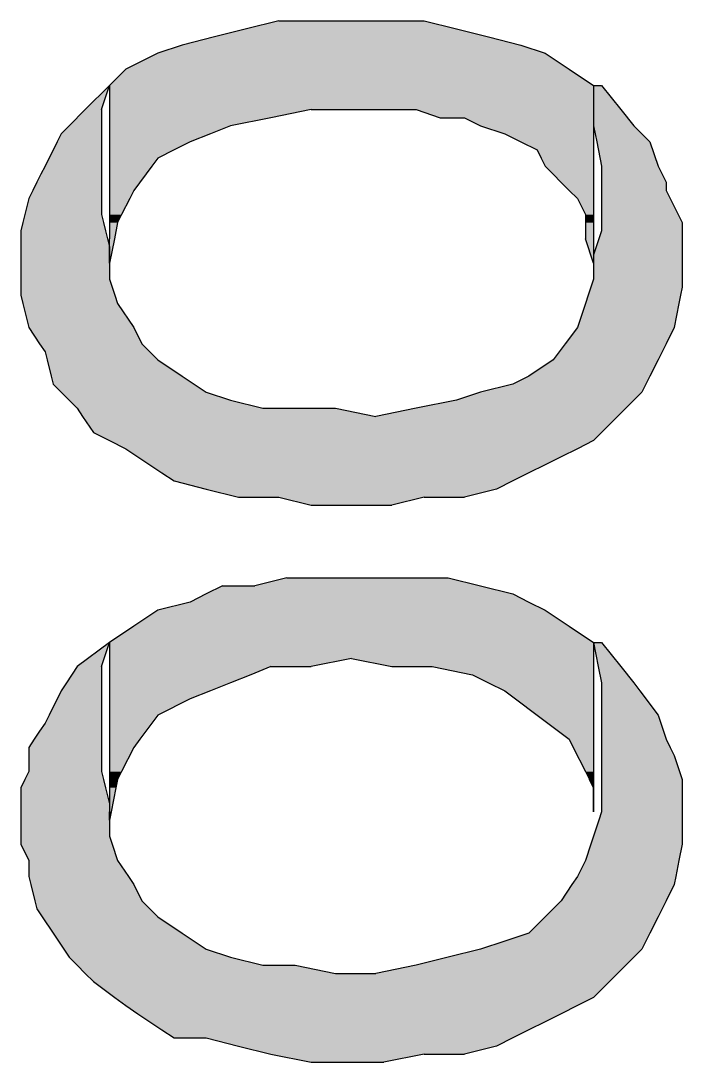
# Model space of a CAD drawing. Extents: x -1063 to 1100, y -467 to 441.
# Drawn here: x 568.47 to 582.13, y 142.25 to 163.75 of the extents above; entities that cross this region are included whole.
import ezdxf

# ---------------------------------------------------------------- set-up
doc = ezdxf.new("R2010")
doc.units = 0
doc.layers.add('H', color=7, linetype='CONTINUOUS')

# ---------------------------------------------------------------- blocks, each defined once
blk = doc.blocks.new('*U545')
at = {"layer": 'H', "color": 0, "linetype": 'CONTINUOUS'}
for p, q in [((573.798, 163.749), (573.132, 163.583)), ((573.798, 163.749), (574.632, 163.749)), ((574.632, 163.749), (575.298, 163.749)), ((575.298, 163.749), (575.965, 163.749)), ((575.965, 163.749), (576.798, 163.749)), ((576.798, 163.749), (577.465, 163.583)), ((572.465, 163.416), (571.798, 163.249)), ((573.132, 163.583), (572.465, 163.416)), ((577.465, 163.583), (578.132, 163.416)), ((578.132, 163.416), (578.798, 163.249)), ((571.798, 163.249), (571.298, 163.083)), ((578.798, 163.249), (579.298, 163.083)), ((571.298, 163.083), (570.632, 162.749)), ((579.298, 163.083), (579.798, 162.749)), ((570.632, 162.749), (570.298, 162.416)), ((579.798, 162.749), (580.298, 162.416)), ((570.298, 162.416), (570.298, 161.916)), ((580.298, 162.416), (580.298, 161.916)), ((570.298, 161.916), (570.298, 161.749)), ((574.465, 161.916), (573.632, 161.749)), ((574.465, 161.916), (575.298, 161.916)), ((575.298, 161.916), (575.632, 161.916)), ((575.632, 161.916), (576.132, 161.916)), ((576.132, 161.916), (576.632, 161.916)), ((576.632, 161.916), (577.132, 161.749)), ((580.298, 161.916), (580.298, 161.749)), ((570.298, 161.749), (570.298, 161.583)), ((573.632, 161.749), (572.798, 161.583)), ((577.132, 161.749), (577.632, 161.749)), ((577.632, 161.749), (577.965, 161.583)), ((580.298, 161.749), (580.298, 161.583)), ((570.298, 161.583), (570.298, 161.416)), ((572.798, 161.583), (572.382, 161.416)), ((577.965, 161.583), (578.465, 161.416)), ((580.298, 161.583), (580.298, 161.416)), ((570.298, 161.416), (570.298, 161.249)), ((572.382, 161.416), (571.965, 161.249)), ((578.465, 161.416), (578.798, 161.249)), ((580.298, 161.416), (580.298, 161.249)), ((570.298, 161.249), (570.298, 161.083)), ((570.298, 161.083), (570.298, 160.916)), ((571.632, 161.083), (571.298, 160.916)), ((571.965, 161.249), (571.632, 161.083)), ((578.798, 161.249), (579.132, 161.083)), ((579.132, 161.083), (579.215, 160.916)), ((580.298, 161.249), (580.298, 161.083)), ((580.298, 161.083), (580.298, 160.916)), ((570.298, 160.916), (570.298, 160.749)), ((571.298, 160.916), (571.173, 160.749)), ((579.215, 160.916), (579.298, 160.749)), ((580.298, 160.916), (580.298, 160.749)), ((570.298, 160.749), (570.298, 160.249)), ((571.173, 160.749), (570.798, 160.249)), ((579.298, 160.749), (579.798, 160.249)), ((580.298, 160.749), (580.298, 160.249)), ((570.298, 160.249), (570.298, 160.083)), ((570.798, 160.249), (570.715, 160.083)), ((579.798, 160.249), (579.965, 160.083)), ((580.298, 160.249), (580.298, 160.083)), ((570.298, 160.083), (570.298, 159.749)), ((570.715, 160.083), (570.548, 159.749)), ((579.965, 160.083), (580.132, 159.749)), ((580.298, 160.083), (580.298, 159.749)), ((570.298, 159.749), (570.298, 159.583)), ((570.548, 159.749), (570.465, 159.583)), ((580.132, 159.749), (580.132, 159.583)), ((580.298, 159.749), (580.298, 159.583)), ((570.298, 159.583), (570.298, 159.249)), ((570.465, 159.583), (570.398, 159.249)), ((580.132, 159.583), (580.132, 159.249)), ((580.298, 159.583), (580.298, 159.249)), ((570.398, 159.249), (570.298, 158.749)), ((570.298, 158.749), (570.298, 159.249)), ((580.298, 158.749), (580.132, 159.249)), ((580.298, 159.249), (580.298, 158.749))]:
    blk.add_line(p, q, dxfattribs=at)
for points in [[(573.798, 163.749), (573.132, 163.583), (577.465, 163.583)], [(573.798, 163.749), (573.798, 163.749), (574.632, 163.749)], [(574.632, 163.749), (574.632, 163.749), (575.298, 163.749)], [(575.298, 163.749), (575.298, 163.749), (575.965, 163.749)], [(575.965, 163.749), (575.965, 163.749), (576.798, 163.749)], [(572.465, 163.416), (571.798, 163.249), (578.798, 163.249)], [(573.132, 163.583), (572.465, 163.416), (578.132, 163.416)], [(571.798, 163.249), (571.298, 163.083), (579.298, 163.083)], [(571.298, 163.083), (570.632, 162.749), (579.798, 162.749)], [(570.632, 162.749), (570.298, 162.416), (580.298, 162.416)], [(570.298, 162.416), (570.298, 161.916), (580.298, 161.916)], [(570.298, 161.916), (570.298, 161.749), (573.632, 161.749)], [(574.465, 161.916), (574.465, 161.916), (575.298, 161.916)], [(575.298, 161.916), (575.298, 161.916), (575.632, 161.916)], [(575.632, 161.916), (575.632, 161.916), (576.132, 161.916)], [(576.132, 161.916), (576.132, 161.916), (576.632, 161.916)], [(576.632, 161.916), (577.132, 161.749), (580.298, 161.749)], [(570.298, 161.749), (570.298, 161.583), (572.798, 161.583)], [(577.132, 161.749), (577.132, 161.749), (577.632, 161.749)], [(577.632, 161.749), (577.965, 161.583), (580.298, 161.583)], [(570.298, 161.583), (570.298, 161.416), (572.382, 161.416)], [(577.965, 161.583), (578.465, 161.416), (580.298, 161.416)], [(570.298, 161.416), (570.298, 161.249), (571.965, 161.249)], [(578.465, 161.416), (578.798, 161.249), (580.298, 161.249)], [(570.298, 161.249), (570.298, 161.083), (571.632, 161.083)], [(570.298, 161.083), (570.298, 160.916), (571.298, 160.916)], [(578.798, 161.249), (579.132, 161.083), (580.298, 161.083)], [(579.132, 161.083), (579.215, 160.916), (580.298, 160.916)], [(570.298, 160.916), (570.298, 160.749), (571.173, 160.749)], [(579.215, 160.916), (579.298, 160.749), (580.298, 160.749)], [(570.298, 160.749), (570.298, 160.249), (570.798, 160.249)], [(579.298, 160.749), (579.798, 160.249), (580.298, 160.249)], [(570.298, 160.249), (570.298, 160.083), (570.715, 160.083)], [(579.798, 160.249), (579.965, 160.083), (580.298, 160.083)], [(570.298, 160.083), (570.298, 159.749), (570.548, 159.749)], [(579.965, 160.083), (580.132, 159.749), (580.298, 159.749)], [(570.298, 159.749), (570.298, 159.583), (570.465, 159.583)], [(580.132, 159.749), (580.132, 159.583), (580.298, 159.583)], [(570.298, 159.583), (570.298, 159.249), (570.398, 159.249)], [(580.132, 159.583), (580.132, 159.249), (580.298, 159.249)]]:
    blk.add_solid(points, dxfattribs=at)
at = {"layer": 'H', "color": 0, "linetype": 'CONTINUOUS', "extrusion": (0, 0, -1)}
for points in [[(-573.798, 163.749), (-576.798, 163.749), (-577.465, 163.583)], [(-572.465, 163.416), (-578.132, 163.416), (-578.798, 163.249)], [(-573.132, 163.583), (-577.465, 163.583), (-578.132, 163.416)], [(-571.798, 163.249), (-578.798, 163.249), (-579.298, 163.083)], [(-571.298, 163.083), (-579.298, 163.083), (-579.798, 162.749)], [(-570.632, 162.749), (-579.798, 162.749), (-580.298, 162.416)], [(-570.298, 162.416), (-580.298, 162.416), (-580.298, 161.916)], [(-570.298, 161.916), (-574.465, 161.916), (-573.632, 161.749)], [(-576.632, 161.916), (-580.298, 161.916), (-580.298, 161.749)], [(-570.298, 161.749), (-573.632, 161.749), (-572.798, 161.583)], [(-577.632, 161.749), (-580.298, 161.749), (-580.298, 161.583)], [(-570.298, 161.583), (-572.798, 161.583), (-572.382, 161.416)], [(-577.965, 161.583), (-580.298, 161.583), (-580.298, 161.416)], [(-570.298, 161.416), (-572.382, 161.416), (-571.965, 161.249)], [(-578.465, 161.416), (-580.298, 161.416), (-580.298, 161.249)], [(-570.298, 161.249), (-571.965, 161.249), (-571.632, 161.083)], [(-570.298, 161.083), (-571.632, 161.083), (-571.298, 160.916)], [(-578.798, 161.249), (-580.298, 161.249), (-580.298, 161.083)], [(-579.132, 161.083), (-580.298, 161.083), (-580.298, 160.916)], [(-570.298, 160.916), (-571.298, 160.916), (-571.173, 160.749)], [(-579.215, 160.916), (-580.298, 160.916), (-580.298, 160.749)], [(-570.298, 160.749), (-571.173, 160.749), (-570.798, 160.249)], [(-579.298, 160.749), (-580.298, 160.749), (-580.298, 160.249)], [(-570.298, 160.249), (-570.798, 160.249), (-570.715, 160.083)], [(-579.798, 160.249), (-580.298, 160.249), (-580.298, 160.083)], [(-570.298, 160.083), (-570.715, 160.083), (-570.548, 159.749)], [(-579.965, 160.083), (-580.298, 160.083), (-580.298, 159.749)], [(-570.298, 159.749), (-570.548, 159.749), (-570.465, 159.583)], [(-580.132, 159.749), (-580.298, 159.749), (-580.298, 159.583)], [(-570.298, 159.583), (-570.465, 159.583), (-570.398, 159.249)], [(-580.132, 159.583), (-580.298, 159.583), (-580.298, 159.249)], [(-570.298, 159.249), (-570.398, 159.249), (-570.298, 158.749)], [(-580.132, 159.249), (-580.298, 159.249), (-580.298, 158.749)]]:
    blk.add_solid(points, dxfattribs=at)
blk = doc.blocks.new('*U546')
at = {"layer": 'H', "color": 0, "linetype": 'CONTINUOUS'}
for p, q in [((570.298, 162.416), (569.798, 161.916)), ((570.132, 161.916), (570.298, 162.416)), ((580.298, 162.416), (580.465, 162.416)), ((580.298, 162.416), (580.298, 161.916)), ((580.465, 162.416), (580.865, 161.916)), ((569.798, 161.916), (569.465, 161.583)), ((570.132, 161.916), (570.132, 161.583)), ((580.298, 161.916), (580.298, 161.583)), ((580.865, 161.916), (581.132, 161.583)), ((569.465, 161.583), (569.298, 161.416)), ((570.132, 161.583), (570.132, 161.416)), ((580.298, 161.583), (580.332, 161.416)), ((581.132, 161.583), (581.298, 161.416)), ((569.298, 161.416), (569.215, 161.249)), ((570.132, 161.416), (570.132, 161.249)), ((580.332, 161.416), (580.365, 161.249)), ((581.298, 161.416), (581.465, 161.249)), ((569.215, 161.249), (568.965, 160.749)), ((570.132, 161.249), (570.132, 160.749)), ((580.365, 161.249), (580.465, 160.749)), ((581.465, 161.249), (581.632, 160.749)), ((568.965, 160.749), (568.882, 160.583)), ((570.132, 160.749), (570.132, 160.583)), ((580.465, 160.749), (580.465, 160.583)), ((581.632, 160.749), (581.715, 160.583)), ((568.798, 160.416), (568.715, 160.249)), ((568.882, 160.583), (568.798, 160.416)), ((570.132, 160.583), (570.132, 160.416)), ((570.132, 160.416), (570.132, 160.249)), ((580.465, 160.583), (580.465, 160.416)), ((580.465, 160.416), (580.465, 160.249)), ((581.715, 160.583), (581.798, 160.416)), ((581.798, 160.416), (581.798, 160.249)), ((568.715, 160.249), (568.632, 160.083)), ((570.132, 160.249), (570.132, 160.083)), ((580.465, 160.249), (580.465, 160.083)), ((581.798, 160.249), (581.882, 160.083)), ((568.632, 160.083), (568.59, 159.916)), ((570.132, 160.083), (570.132, 159.916)), ((580.465, 160.083), (580.465, 159.916)), ((581.882, 160.083), (581.965, 159.916)), ((568.548, 159.749), (568.507, 159.583)), ((568.59, 159.916), (568.548, 159.749)), ((570.132, 159.916), (570.132, 159.749)), ((570.132, 159.749), (570.173, 159.583)), ((580.465, 159.916), (580.465, 159.749)), ((580.465, 159.749), (580.465, 159.583)), ((581.965, 159.916), (582.048, 159.749)), ((582.048, 159.749), (582.132, 159.583)), ((568.507, 159.583), (568.465, 159.416)), ((570.173, 159.583), (570.215, 159.416)), ((580.465, 159.583), (580.465, 159.416)), ((582.132, 159.583), (582.132, 159.416)), ((568.465, 159.416), (568.465, 159.249)), ((570.215, 159.416), (570.257, 159.249)), ((580.465, 159.416), (580.409, 159.249)), ((582.132, 159.416), (582.132, 159.249)), ((568.465, 159.249), (568.465, 159.083)), ((570.257, 159.249), (570.298, 159.083)), ((580.409, 159.249), (580.354, 159.083)), ((582.132, 159.249), (582.132, 159.083)), ((568.465, 159.083), (568.465, 158.916)), ((568.465, 158.916), (568.465, 158.749)), ((570.298, 159.083), (570.298, 158.916)), ((570.298, 158.916), (570.298, 158.749)), ((580.354, 159.083), (580.298, 158.916)), ((580.298, 158.916), (580.298, 158.749)), ((582.132, 159.083), (582.132, 158.916)), ((582.132, 158.916), (582.132, 158.749)), ((568.465, 158.749), (568.465, 158.416)), ((570.298, 158.749), (570.298, 158.416)), ((580.298, 158.749), (580.298, 158.416)), ((582.132, 158.749), (582.132, 158.416)), ((568.465, 158.416), (568.465, 158.249)), ((568.465, 158.249), (568.465, 158.083)), ((570.298, 158.416), (570.354, 158.249)), ((570.354, 158.249), (570.409, 158.083)), ((580.243, 158.249), (580.187, 158.083)), ((580.298, 158.416), (580.243, 158.249)), ((582.132, 158.249), (582.098, 158.083)), ((582.132, 158.416), (582.132, 158.249)), ((568.465, 158.083), (568.507, 157.916)), ((570.409, 158.083), (570.465, 157.916)), ((580.187, 158.083), (580.132, 157.916)), ((582.098, 158.083), (582.065, 157.916)), ((568.507, 157.916), (568.632, 157.416)), ((570.465, 157.916), (570.798, 157.416)), ((580.132, 157.916), (579.965, 157.416)), ((582.065, 157.916), (581.965, 157.416)), ((568.632, 157.416), (568.854, 157.083)), ((570.798, 157.416), (570.965, 157.083)), ((579.965, 157.416), (579.715, 157.083)), ((581.965, 157.416), (581.798, 157.083)), ((568.854, 157.083), (568.965, 156.916)), ((570.965, 157.083), (571.132, 156.916)), ((579.715, 157.083), (579.59, 156.916)), ((581.798, 157.083), (581.715, 156.916)), ((568.965, 156.916), (569.007, 156.749)), ((569.007, 156.749), (569.09, 156.416)), ((571.132, 156.916), (571.298, 156.749)), ((571.298, 156.749), (571.798, 156.416)), ((579.465, 156.749), (578.965, 156.416)), ((579.59, 156.916), (579.465, 156.749)), ((581.632, 156.749), (581.465, 156.416)), ((581.715, 156.916), (581.632, 156.749)), ((569.09, 156.416), (569.132, 156.249)), ((571.798, 156.416), (572.048, 156.249)), ((578.965, 156.416), (578.632, 156.249)), ((581.465, 156.416), (581.382, 156.249)), ((569.132, 156.249), (569.298, 156.083)), ((572.048, 156.249), (572.298, 156.083)), ((578.632, 156.249), (577.965, 156.083)), ((581.382, 156.249), (581.298, 156.083)), ((569.298, 156.083), (569.465, 155.916)), ((569.465, 155.916), (569.632, 155.749)), ((572.298, 156.083), (572.798, 155.916)), ((572.798, 155.916), (573.465, 155.749)), ((577.465, 155.916), (576.632, 155.749)), ((577.965, 156.083), (577.465, 155.916)), ((581.132, 155.916), (580.965, 155.749)), ((581.298, 156.083), (581.132, 155.916)), ((569.632, 155.749), (569.743, 155.583)), ((573.465, 155.749), (574.132, 155.749)), ((574.132, 155.749), (574.965, 155.749)), ((574.965, 155.749), (575.798, 155.583)), ((576.632, 155.749), (575.798, 155.583)), ((580.965, 155.749), (580.798, 155.583)), ((569.743, 155.583), (569.965, 155.249)), ((580.798, 155.583), (580.465, 155.249)), ((569.965, 155.249), (570.298, 155.083)), ((580.465, 155.249), (580.298, 155.083)), ((570.298, 155.083), (570.632, 154.916)), ((580.298, 155.083), (579.965, 154.916)), ((570.632, 154.916), (570.882, 154.749)), ((579.965, 154.916), (579.632, 154.749)), ((570.882, 154.749), (571.132, 154.583)), ((579.632, 154.749), (579.298, 154.583)), ((571.132, 154.583), (571.382, 154.416)), ((571.382, 154.416), (571.632, 154.249)), ((578.965, 154.416), (578.632, 154.249)), ((579.298, 154.583), (578.965, 154.416)), ((571.632, 154.249), (572.298, 154.083)), ((578.632, 154.249), (578.298, 154.083)), ((572.298, 154.083), (572.965, 153.916)), ((578.298, 154.083), (577.632, 153.916)), ((572.965, 153.916), (573.798, 153.916)), ((573.798, 153.916), (574.465, 153.749)), ((574.465, 153.749), (575.298, 153.749)), ((575.298, 153.749), (576.132, 153.749)), ((576.798, 153.916), (576.132, 153.749)), ((576.798, 153.916), (577.632, 153.916))]:
    blk.add_line(p, q, dxfattribs=at)
for points in [[(570.298, 162.416), (569.798, 161.916), (570.132, 161.916)], [(580.298, 162.416), (580.298, 162.416), (580.465, 162.416)], [(580.298, 162.416), (580.298, 161.916), (580.865, 161.916)], [(569.798, 161.916), (569.465, 161.583), (570.132, 161.583)], [(580.298, 161.916), (580.298, 161.583), (581.132, 161.583)], [(569.465, 161.583), (569.298, 161.416), (570.132, 161.416)], [(580.298, 161.583), (580.332, 161.416), (581.298, 161.416)], [(569.298, 161.416), (569.215, 161.249), (570.132, 161.249)], [(580.332, 161.416), (580.365, 161.249), (581.465, 161.249)], [(569.215, 161.249), (568.965, 160.749), (570.132, 160.749)], [(580.365, 161.249), (580.465, 160.749), (581.632, 160.749)], [(568.965, 160.749), (568.882, 160.583), (570.132, 160.583)], [(580.465, 160.749), (580.465, 160.583), (581.715, 160.583)], [(568.798, 160.416), (568.715, 160.249), (570.132, 160.249)], [(568.882, 160.583), (568.798, 160.416), (570.132, 160.416)], [(580.465, 160.583), (580.465, 160.416), (581.798, 160.416)], [(580.465, 160.416), (580.465, 160.249), (581.798, 160.249)], [(568.715, 160.249), (568.632, 160.083), (570.132, 160.083)], [(580.465, 160.249), (580.465, 160.083), (581.882, 160.083)], [(568.632, 160.083), (568.59, 159.916), (570.132, 159.916)], [(580.465, 160.083), (580.465, 159.916), (581.965, 159.916)], [(568.548, 159.749), (568.507, 159.583), (570.173, 159.583)], [(568.59, 159.916), (568.548, 159.749), (570.132, 159.749)], [(580.465, 159.916), (580.465, 159.749), (582.048, 159.749)], [(580.465, 159.749), (580.465, 159.583), (582.132, 159.583)], [(568.507, 159.583), (568.465, 159.416), (570.215, 159.416)], [(580.465, 159.583), (580.465, 159.416), (582.132, 159.416)], [(568.465, 159.416), (568.465, 159.249), (570.257, 159.249)], [(580.465, 159.416), (580.409, 159.249), (582.132, 159.249)], [(568.465, 159.249), (568.465, 159.083), (570.298, 159.083)], [(580.409, 159.249), (580.354, 159.083), (582.132, 159.083)], [(568.465, 159.083), (568.465, 158.916), (570.298, 158.916)], [(568.465, 158.916), (568.465, 158.749), (570.298, 158.749)], [(580.354, 159.083), (580.298, 158.916), (582.132, 158.916)], [(580.298, 158.916), (580.298, 158.749), (582.132, 158.749)], [(568.465, 158.749), (568.465, 158.416), (570.298, 158.416)], [(580.298, 158.749), (580.298, 158.416), (582.132, 158.416)], [(568.465, 158.416), (568.465, 158.249), (570.354, 158.249)], [(568.465, 158.249), (568.465, 158.083), (570.409, 158.083)], [(580.243, 158.249), (580.187, 158.083), (582.098, 158.083)], [(580.298, 158.416), (580.243, 158.249), (582.132, 158.249)], [(568.465, 158.083), (568.507, 157.916), (570.465, 157.916)], [(580.187, 158.083), (580.132, 157.916), (582.065, 157.916)], [(568.507, 157.916), (568.632, 157.416), (570.798, 157.416)], [(580.132, 157.916), (579.965, 157.416), (581.965, 157.416)], [(568.632, 157.416), (568.854, 157.083), (570.965, 157.083)], [(579.965, 157.416), (579.715, 157.083), (581.798, 157.083)], [(568.854, 157.083), (568.965, 156.916), (571.132, 156.916)], [(579.715, 157.083), (579.59, 156.916), (581.715, 156.916)], [(568.965, 156.916), (569.007, 156.749), (571.298, 156.749)], [(569.007, 156.749), (569.09, 156.416), (571.798, 156.416)], [(579.465, 156.749), (578.965, 156.416), (581.465, 156.416)], [(579.59, 156.916), (579.465, 156.749), (581.632, 156.749)], [(569.09, 156.416), (569.132, 156.249), (572.048, 156.249)], [(578.965, 156.416), (578.632, 156.249), (581.382, 156.249)], [(569.132, 156.249), (569.298, 156.083), (572.298, 156.083)], [(578.632, 156.249), (577.965, 156.083), (581.298, 156.083)], [(569.298, 156.083), (569.465, 155.916), (572.798, 155.916)], [(569.465, 155.916), (569.632, 155.749), (573.465, 155.749)], [(577.465, 155.916), (576.632, 155.749), (580.965, 155.749)], [(577.965, 156.083), (577.465, 155.916), (581.132, 155.916)], [(569.632, 155.749), (569.743, 155.583), (575.798, 155.583)], [(573.465, 155.749), (573.465, 155.749), (574.132, 155.749)], [(574.132, 155.749), (574.132, 155.749), (574.965, 155.749)], [(576.632, 155.749), (575.798, 155.583), (580.798, 155.583)], [(569.743, 155.583), (569.965, 155.249), (580.465, 155.249)], [(569.965, 155.249), (570.298, 155.083), (580.298, 155.083)], [(570.298, 155.083), (570.632, 154.916), (579.965, 154.916)], [(570.632, 154.916), (570.882, 154.749), (579.632, 154.749)], [(570.882, 154.749), (571.132, 154.583), (579.298, 154.583)], [(571.132, 154.583), (571.382, 154.416), (578.965, 154.416)], [(571.382, 154.416), (571.632, 154.249), (578.632, 154.249)], [(571.632, 154.249), (572.298, 154.083), (578.298, 154.083)], [(572.298, 154.083), (572.965, 153.916), (577.632, 153.916)], [(572.965, 153.916), (572.965, 153.916), (573.798, 153.916)], [(573.798, 153.916), (574.465, 153.749), (576.132, 153.749)], [(574.465, 153.749), (574.465, 153.749), (575.298, 153.749)], [(575.298, 153.749), (575.298, 153.749), (576.132, 153.749)], [(576.798, 153.916), (576.798, 153.916), (577.632, 153.916)]]:
    blk.add_solid(points, dxfattribs=at)
at = {"layer": 'H', "color": 0, "linetype": 'CONTINUOUS', "extrusion": (0, 0, -1)}
for points in [[(-580.298, 162.416), (-580.465, 162.416), (-580.865, 161.916)], [(-569.798, 161.916), (-570.132, 161.916), (-570.132, 161.583)], [(-580.298, 161.916), (-580.865, 161.916), (-581.132, 161.583)], [(-569.465, 161.583), (-570.132, 161.583), (-570.132, 161.416)], [(-580.298, 161.583), (-581.132, 161.583), (-581.298, 161.416)], [(-569.298, 161.416), (-570.132, 161.416), (-570.132, 161.249)], [(-580.332, 161.416), (-581.298, 161.416), (-581.465, 161.249)], [(-569.215, 161.249), (-570.132, 161.249), (-570.132, 160.749)], [(-580.365, 161.249), (-581.465, 161.249), (-581.632, 160.749)], [(-568.965, 160.749), (-570.132, 160.749), (-570.132, 160.583)], [(-580.465, 160.749), (-581.632, 160.749), (-581.715, 160.583)], [(-568.798, 160.416), (-570.132, 160.416), (-570.132, 160.249)], [(-568.882, 160.583), (-570.132, 160.583), (-570.132, 160.416)], [(-580.465, 160.583), (-581.715, 160.583), (-581.798, 160.416)], [(-580.465, 160.416), (-581.798, 160.416), (-581.798, 160.249)], [(-568.715, 160.249), (-570.132, 160.249), (-570.132, 160.083)], [(-580.465, 160.249), (-581.798, 160.249), (-581.882, 160.083)], [(-568.632, 160.083), (-570.132, 160.083), (-570.132, 159.916)], [(-580.465, 160.083), (-581.882, 160.083), (-581.965, 159.916)], [(-568.548, 159.749), (-570.132, 159.749), (-570.173, 159.583)], [(-568.59, 159.916), (-570.132, 159.916), (-570.132, 159.749)], [(-580.465, 159.916), (-581.965, 159.916), (-582.048, 159.749)], [(-580.465, 159.749), (-582.048, 159.749), (-582.132, 159.583)], [(-568.507, 159.583), (-570.173, 159.583), (-570.215, 159.416)], [(-580.465, 159.583), (-582.132, 159.583), (-582.132, 159.416)], [(-568.465, 159.416), (-570.215, 159.416), (-570.257, 159.249)], [(-580.465, 159.416), (-582.132, 159.416), (-582.132, 159.249)], [(-568.465, 159.249), (-570.257, 159.249), (-570.298, 159.083)], [(-580.409, 159.249), (-582.132, 159.249), (-582.132, 159.083)], [(-568.465, 159.083), (-570.298, 159.083), (-570.298, 158.916)], [(-568.465, 158.916), (-570.298, 158.916), (-570.298, 158.749)], [(-580.298, 158.916), (-582.132, 158.916), (-582.132, 158.749)], [(-580.354, 159.083), (-582.132, 159.083), (-582.132, 158.916)], [(-568.465, 158.749), (-570.298, 158.749), (-570.298, 158.416)], [(-580.298, 158.749), (-582.132, 158.749), (-582.132, 158.416)], [(-568.465, 158.416), (-570.298, 158.416), (-570.354, 158.249)], [(-568.465, 158.249), (-570.354, 158.249), (-570.409, 158.083)], [(-580.243, 158.249), (-582.132, 158.249), (-582.098, 158.083)], [(-580.298, 158.416), (-582.132, 158.416), (-582.132, 158.249)], [(-568.465, 158.083), (-570.409, 158.083), (-570.465, 157.916)], [(-580.187, 158.083), (-582.098, 158.083), (-582.065, 157.916)], [(-568.507, 157.916), (-570.465, 157.916), (-570.798, 157.416)], [(-580.132, 157.916), (-582.065, 157.916), (-581.965, 157.416)], [(-568.632, 157.416), (-570.798, 157.416), (-570.965, 157.083)], [(-579.965, 157.416), (-581.965, 157.416), (-581.798, 157.083)], [(-568.854, 157.083), (-570.965, 157.083), (-571.132, 156.916)], [(-579.715, 157.083), (-581.798, 157.083), (-581.715, 156.916)], [(-568.965, 156.916), (-571.132, 156.916), (-571.298, 156.749)], [(-569.007, 156.749), (-571.298, 156.749), (-571.798, 156.416)], [(-579.465, 156.749), (-581.632, 156.749), (-581.465, 156.416)], [(-579.59, 156.916), (-581.715, 156.916), (-581.632, 156.749)], [(-569.09, 156.416), (-571.798, 156.416), (-572.048, 156.249)], [(-578.965, 156.416), (-581.465, 156.416), (-581.382, 156.249)], [(-569.132, 156.249), (-572.048, 156.249), (-572.298, 156.083)], [(-578.632, 156.249), (-581.382, 156.249), (-581.298, 156.083)], [(-569.298, 156.083), (-572.298, 156.083), (-572.798, 155.916)], [(-569.465, 155.916), (-572.798, 155.916), (-573.465, 155.749)], [(-577.465, 155.916), (-581.132, 155.916), (-580.965, 155.749)], [(-577.965, 156.083), (-581.298, 156.083), (-581.132, 155.916)], [(-569.632, 155.749), (-574.965, 155.749), (-575.798, 155.583)], [(-576.632, 155.749), (-580.965, 155.749), (-580.798, 155.583)], [(-569.743, 155.583), (-580.798, 155.583), (-580.465, 155.249)], [(-569.965, 155.249), (-580.465, 155.249), (-580.298, 155.083)], [(-570.298, 155.083), (-580.298, 155.083), (-579.965, 154.916)], [(-570.632, 154.916), (-579.965, 154.916), (-579.632, 154.749)], [(-570.882, 154.749), (-579.632, 154.749), (-579.298, 154.583)], [(-571.132, 154.583), (-579.298, 154.583), (-578.965, 154.416)], [(-571.382, 154.416), (-578.965, 154.416), (-578.632, 154.249)], [(-571.632, 154.249), (-578.632, 154.249), (-578.298, 154.083)], [(-572.298, 154.083), (-578.298, 154.083), (-577.632, 153.916)], [(-573.798, 153.916), (-576.798, 153.916), (-576.132, 153.749)]]:
    blk.add_solid(points, dxfattribs=at)
blk = doc.blocks.new('*U547')
at = {"layer": 'H', "color": 0, "linetype": 'CONTINUOUS'}
for p, q in [((573.965, 152.249), (573.298, 152.083)), ((573.965, 152.249), (574.632, 152.249)), ((574.632, 152.249), (575.298, 152.249)), ((575.298, 152.249), (575.965, 152.249)), ((575.965, 152.249), (576.632, 152.249)), ((576.632, 152.249), (577.298, 152.249)), ((577.298, 152.249), (577.965, 152.083)), ((572.632, 152.083), (572.298, 151.916)), ((572.632, 152.083), (573.298, 152.083)), ((577.965, 152.083), (578.632, 151.916)), ((572.298, 151.916), (571.965, 151.749)), ((578.632, 151.916), (578.965, 151.749)), ((571.298, 151.583), (570.798, 151.249)), ((571.965, 151.749), (571.298, 151.583)), ((578.965, 151.749), (579.298, 151.583)), ((579.298, 151.583), (579.798, 151.249)), ((570.798, 151.249), (570.298, 150.916)), ((579.798, 151.249), (580.298, 150.916)), ((570.298, 150.916), (570.298, 150.583)), ((580.298, 150.916), (580.298, 150.583)), ((570.298, 150.583), (570.298, 150.416)), ((575.298, 150.583), (574.465, 150.416)), ((575.298, 150.583), (576.132, 150.416)), ((580.298, 150.583), (580.298, 150.416)), ((570.298, 150.416), (570.298, 150.249)), ((573.632, 150.416), (573.215, 150.249)), ((573.632, 150.416), (574.465, 150.416)), ((576.132, 150.416), (576.965, 150.416)), ((576.965, 150.416), (577.798, 150.249)), ((580.298, 150.416), (580.298, 150.249)), ((570.298, 150.249), (570.298, 150.083)), ((570.298, 150.083), (570.298, 149.916)), ((572.798, 150.083), (572.382, 149.916)), ((573.215, 150.249), (572.798, 150.083)), ((577.798, 150.249), (578.132, 150.083)), ((578.132, 150.083), (578.465, 149.916)), ((580.298, 150.249), (580.298, 150.083)), ((580.298, 150.083), (580.298, 149.916)), ((570.298, 149.916), (570.298, 149.749)), ((572.382, 149.916), (571.965, 149.749)), ((578.465, 149.916), (578.687, 149.749)), ((580.298, 149.916), (580.298, 149.749)), ((570.298, 149.749), (570.298, 149.416)), ((571.965, 149.749), (571.298, 149.416)), ((578.687, 149.749), (579.132, 149.416)), ((580.298, 149.749), (580.298, 149.416)), ((570.298, 149.416), (570.298, 148.916)), ((571.298, 149.416), (570.923, 148.916)), ((579.132, 149.416), (579.798, 148.916)), ((580.298, 149.416), (580.298, 148.916)), ((570.298, 148.916), (570.298, 148.749)), ((570.923, 148.916), (570.798, 148.749)), ((579.798, 148.916), (579.882, 148.749)), ((580.298, 148.916), (580.298, 148.749)), ((570.298, 148.749), (570.298, 148.249)), ((570.798, 148.749), (570.548, 148.249)), ((579.882, 148.749), (580.132, 148.249)), ((580.298, 148.749), (580.298, 148.249)), ((570.298, 148.249), (570.298, 148.083)), ((570.548, 148.249), (570.465, 148.083)), ((580.132, 148.249), (580.215, 148.083)), ((580.298, 148.249), (580.298, 148.083)), ((570.298, 148.083), (570.298, 147.916)), ((570.465, 148.083), (570.432, 147.916)), ((580.298, 147.916), (580.215, 148.083)), ((580.298, 148.083), (580.298, 147.916)), ((570.298, 147.916), (570.298, 147.416)), ((570.432, 147.916), (570.332, 147.416)), ((580.298, 147.916), (580.298, 147.416)), ((580.298, 147.416), (580.298, 147.916)), ((570.332, 147.416), (570.298, 147.249)), ((570.298, 147.249), (570.298, 147.416))]:
    blk.add_line(p, q, dxfattribs=at)
for points in [[(573.965, 152.249), (573.298, 152.083), (577.965, 152.083)], [(573.965, 152.249), (573.965, 152.249), (574.632, 152.249)], [(574.632, 152.249), (574.632, 152.249), (575.298, 152.249)], [(575.298, 152.249), (575.298, 152.249), (575.965, 152.249)], [(575.965, 152.249), (575.965, 152.249), (576.632, 152.249)], [(576.632, 152.249), (576.632, 152.249), (577.298, 152.249)], [(572.632, 152.083), (572.298, 151.916), (578.632, 151.916)], [(572.632, 152.083), (572.632, 152.083), (573.298, 152.083)], [(572.298, 151.916), (571.965, 151.749), (578.965, 151.749)], [(571.298, 151.583), (570.798, 151.249), (579.798, 151.249)], [(571.965, 151.749), (571.298, 151.583), (579.298, 151.583)], [(570.798, 151.249), (570.298, 150.916), (580.298, 150.916)], [(570.298, 150.916), (570.298, 150.583), (580.298, 150.583)], [(570.298, 150.583), (570.298, 150.416), (574.465, 150.416)], [(575.298, 150.583), (576.132, 150.416), (580.298, 150.416)], [(570.298, 150.416), (570.298, 150.249), (573.215, 150.249)], [(573.632, 150.416), (573.632, 150.416), (574.465, 150.416)], [(576.132, 150.416), (576.132, 150.416), (576.965, 150.416)], [(576.965, 150.416), (577.798, 150.249), (580.298, 150.249)], [(570.298, 150.249), (570.298, 150.083), (572.798, 150.083)], [(570.298, 150.083), (570.298, 149.916), (572.382, 149.916)], [(577.798, 150.249), (578.132, 150.083), (580.298, 150.083)], [(578.132, 150.083), (578.465, 149.916), (580.298, 149.916)], [(570.298, 149.916), (570.298, 149.749), (571.965, 149.749)], [(578.465, 149.916), (578.687, 149.749), (580.298, 149.749)], [(570.298, 149.749), (570.298, 149.416), (571.298, 149.416)], [(578.687, 149.749), (579.132, 149.416), (580.298, 149.416)], [(570.298, 149.416), (570.298, 148.916), (570.923, 148.916)], [(579.132, 149.416), (579.798, 148.916), (580.298, 148.916)], [(570.298, 148.916), (570.298, 148.749), (570.798, 148.749)], [(579.798, 148.916), (579.882, 148.749), (580.298, 148.749)], [(570.298, 148.749), (570.298, 148.249), (570.548, 148.249)], [(579.882, 148.749), (580.132, 148.249), (580.298, 148.249)], [(570.298, 148.249), (570.298, 148.083), (570.465, 148.083)], [(580.132, 148.249), (580.215, 148.083), (580.298, 148.083)], [(570.298, 148.083), (570.298, 147.916), (570.432, 147.916)], [(570.298, 147.916), (570.298, 147.416), (570.332, 147.416)], [(580.298, 147.916), (580.298, 147.416), (580.298, 147.416)]]:
    blk.add_solid(points, dxfattribs=at)
at = {"layer": 'H', "color": 0, "linetype": 'CONTINUOUS', "extrusion": (0, 0, -1)}
for points in [[(-573.965, 152.249), (-577.298, 152.249), (-577.965, 152.083)], [(-572.632, 152.083), (-577.965, 152.083), (-578.632, 151.916)], [(-572.298, 151.916), (-578.632, 151.916), (-578.965, 151.749)], [(-571.298, 151.583), (-579.298, 151.583), (-579.798, 151.249)], [(-571.965, 151.749), (-578.965, 151.749), (-579.298, 151.583)], [(-570.798, 151.249), (-579.798, 151.249), (-580.298, 150.916)], [(-570.298, 150.916), (-580.298, 150.916), (-580.298, 150.583)], [(-570.298, 150.583), (-575.298, 150.583), (-574.465, 150.416)], [(-575.298, 150.583), (-580.298, 150.583), (-580.298, 150.416)], [(-570.298, 150.416), (-573.632, 150.416), (-573.215, 150.249)], [(-576.965, 150.416), (-580.298, 150.416), (-580.298, 150.249)], [(-570.298, 150.249), (-573.215, 150.249), (-572.798, 150.083)], [(-570.298, 150.083), (-572.798, 150.083), (-572.382, 149.916)], [(-577.798, 150.249), (-580.298, 150.249), (-580.298, 150.083)], [(-578.132, 150.083), (-580.298, 150.083), (-580.298, 149.916)], [(-570.298, 149.916), (-572.382, 149.916), (-571.965, 149.749)], [(-578.465, 149.916), (-580.298, 149.916), (-580.298, 149.749)], [(-570.298, 149.749), (-571.965, 149.749), (-571.298, 149.416)], [(-578.687, 149.749), (-580.298, 149.749), (-580.298, 149.416)], [(-570.298, 149.416), (-571.298, 149.416), (-570.923, 148.916)], [(-579.132, 149.416), (-580.298, 149.416), (-580.298, 148.916)], [(-570.298, 148.916), (-570.923, 148.916), (-570.798, 148.749)], [(-579.798, 148.916), (-580.298, 148.916), (-580.298, 148.749)], [(-570.298, 148.749), (-570.798, 148.749), (-570.548, 148.249)], [(-579.882, 148.749), (-580.298, 148.749), (-580.298, 148.249)], [(-570.298, 148.249), (-570.548, 148.249), (-570.465, 148.083)], [(-580.132, 148.249), (-580.298, 148.249), (-580.298, 148.083)], [(-570.298, 148.083), (-570.465, 148.083), (-570.432, 147.916)], [(-580.215, 148.083), (-580.298, 148.083), (-580.298, 147.916)], [(-570.298, 147.916), (-570.432, 147.916), (-570.332, 147.416)], [(-570.298, 147.416), (-570.332, 147.416), (-570.298, 147.249)]]:
    blk.add_solid(points, dxfattribs=at)
blk = doc.blocks.new('*U548')
at = {"layer": 'H', "color": 0, "linetype": 'CONTINUOUS'}
for p, q in [((570.298, 150.916), (569.632, 150.416)), ((570.132, 150.416), (570.298, 150.916)), ((580.298, 150.916), (580.465, 150.916)), ((580.298, 150.916), (580.398, 150.416)), ((580.465, 150.916), (580.865, 150.416)), ((569.632, 150.416), (569.409, 150.083)), ((570.132, 150.416), (570.132, 150.083)), ((580.398, 150.416), (580.465, 150.083)), ((580.865, 150.416), (581.132, 150.083)), ((569.409, 150.083), (569.298, 149.916)), ((570.132, 150.083), (570.132, 149.916)), ((580.465, 150.083), (580.465, 149.916)), ((581.132, 150.083), (581.257, 149.916)), ((569.298, 149.916), (569.048, 149.416)), ((570.132, 149.916), (570.132, 149.416)), ((580.465, 149.916), (580.465, 149.416)), ((581.257, 149.916), (581.632, 149.416)), ((568.965, 149.249), (568.854, 149.083)), ((569.048, 149.416), (568.965, 149.249)), ((570.132, 149.416), (570.132, 149.249)), ((570.132, 149.249), (570.132, 149.083)), ((580.465, 149.416), (580.465, 149.249)), ((580.465, 149.249), (580.465, 149.083)), ((581.632, 149.416), (581.687, 149.249)), ((581.687, 149.249), (581.743, 149.083)), ((568.854, 149.083), (568.743, 148.916)), ((570.132, 149.083), (570.132, 148.916)), ((580.465, 149.083), (580.465, 148.916)), ((581.743, 149.083), (581.798, 148.916)), ((568.743, 148.916), (568.632, 148.749)), ((570.132, 148.916), (570.132, 148.749)), ((580.465, 148.916), (580.465, 148.749)), ((581.798, 148.916), (581.882, 148.749)), ((568.632, 148.749), (568.632, 148.583)), ((568.632, 148.583), (568.632, 148.249)), ((570.132, 148.749), (570.132, 148.583)), ((570.132, 148.583), (570.132, 148.249)), ((580.465, 148.749), (580.465, 148.583)), ((580.465, 148.583), (580.465, 148.249)), ((581.882, 148.749), (581.965, 148.583)), ((581.965, 148.583), (582.076, 148.249)), ((568.632, 148.249), (568.548, 148.083)), ((570.132, 148.249), (570.173, 148.083)), ((580.465, 148.249), (580.465, 148.083)), ((582.076, 148.249), (582.132, 148.083)), ((568.548, 148.083), (568.465, 147.916)), ((570.173, 148.083), (570.215, 147.916)), ((580.465, 148.083), (580.465, 147.916)), ((582.132, 148.083), (582.132, 147.916)), ((568.465, 147.916), (568.465, 147.583)), ((570.215, 147.916), (570.298, 147.583)), ((580.465, 147.916), (580.465, 147.583)), ((582.132, 147.916), (582.132, 147.583)), ((568.465, 147.583), (568.465, 147.416)), ((570.298, 147.583), (570.298, 147.416)), ((580.465, 147.583), (580.465, 147.416)), ((582.132, 147.583), (582.132, 147.416)), ((568.465, 147.416), (568.465, 147.249)), ((570.298, 147.416), (570.298, 147.249)), ((580.465, 147.416), (580.409, 147.249)), ((582.132, 147.416), (582.132, 147.249)), ((568.465, 147.249), (568.465, 146.916)), ((570.298, 147.249), (570.298, 146.916)), ((580.409, 147.249), (580.298, 146.916)), ((582.132, 147.249), (582.132, 146.916)), ((568.465, 146.916), (568.465, 146.749)), ((570.298, 146.916), (570.354, 146.749)), ((580.298, 146.916), (580.243, 146.749)), ((582.132, 146.916), (582.132, 146.749)), ((568.465, 146.749), (568.632, 146.416)), ((570.354, 146.749), (570.465, 146.416)), ((580.243, 146.749), (580.132, 146.416)), ((582.132, 146.749), (582.065, 146.416)), ((568.632, 146.416), (568.632, 146.083)), ((570.465, 146.416), (570.687, 146.083)), ((580.132, 146.416), (579.965, 146.083)), ((582.065, 146.416), (581.998, 146.083)), ((568.632, 146.083), (568.673, 145.916)), ((570.687, 146.083), (570.798, 145.916)), ((579.965, 146.083), (579.854, 145.916)), ((581.998, 146.083), (581.965, 145.916)), ((568.673, 145.916), (568.757, 145.583)), ((570.798, 145.916), (570.965, 145.583)), ((579.854, 145.916), (579.632, 145.583)), ((581.965, 145.916), (581.798, 145.583)), ((568.757, 145.583), (568.798, 145.416)), ((570.965, 145.583), (571.132, 145.416)), ((579.632, 145.583), (579.465, 145.416)), ((581.798, 145.583), (581.715, 145.416)), ((568.798, 145.416), (568.909, 145.249)), ((571.132, 145.416), (571.298, 145.249)), ((579.465, 145.416), (579.298, 145.249)), ((581.715, 145.416), (581.632, 145.249)), ((568.909, 145.249), (569.132, 144.916)), ((571.298, 145.249), (571.798, 144.916)), ((579.298, 145.249), (578.965, 144.916)), ((581.632, 145.249), (581.465, 144.916)), ((569.132, 144.916), (569.243, 144.749)), ((571.798, 144.916), (572.048, 144.749)), ((578.965, 144.916), (578.465, 144.749)), ((581.465, 144.916), (581.382, 144.749)), ((569.243, 144.749), (569.354, 144.583)), ((572.048, 144.749), (572.298, 144.583)), ((578.465, 144.749), (577.965, 144.583)), ((581.382, 144.749), (581.298, 144.583)), ((569.354, 144.583), (569.465, 144.416)), ((572.298, 144.583), (572.798, 144.416)), ((577.965, 144.583), (577.298, 144.416)), ((581.298, 144.583), (581.132, 144.416)), ((569.465, 144.416), (569.632, 144.249)), ((572.798, 144.416), (573.465, 144.249)), ((577.298, 144.416), (576.632, 144.249)), ((581.132, 144.416), (580.965, 144.249)), ((569.632, 144.249), (569.798, 144.083)), ((569.798, 144.083), (569.965, 143.916)), ((573.465, 144.249), (574.132, 144.249)), ((574.132, 144.249), (574.965, 144.083)), ((574.965, 144.083), (575.798, 144.083)), ((576.632, 144.249), (575.798, 144.083)), ((580.798, 144.083), (580.632, 143.916)), ((580.965, 144.249), (580.798, 144.083)), ((569.965, 143.916), (570.409, 143.583)), ((580.632, 143.916), (580.298, 143.583)), ((570.409, 143.583), (570.632, 143.416)), ((570.632, 143.416), (570.882, 143.249)), ((579.965, 143.416), (579.632, 143.249)), ((580.298, 143.583), (579.965, 143.416)), ((570.882, 143.249), (571.132, 143.083)), ((579.632, 143.249), (579.298, 143.083)), ((571.132, 143.083), (571.382, 142.916)), ((579.298, 143.083), (578.965, 142.916)), ((571.382, 142.916), (571.632, 142.749)), ((578.965, 142.916), (578.632, 142.749)), ((571.632, 142.749), (572.298, 142.749)), ((572.298, 142.749), (572.965, 142.583)), ((572.965, 142.583), (573.632, 142.416)), ((578.298, 142.583), (577.632, 142.416)), ((578.632, 142.749), (578.298, 142.583)), ((573.632, 142.416), (574.465, 142.249)), ((576.798, 142.416), (575.965, 142.249)), ((576.798, 142.416), (577.632, 142.416)), ((574.465, 142.249), (575.298, 142.249)), ((575.298, 142.249), (575.965, 142.249))]:
    blk.add_line(p, q, dxfattribs=at)
for points in [[(570.298, 150.916), (569.632, 150.416), (570.132, 150.416)], [(580.298, 150.916), (580.298, 150.916), (580.465, 150.916)], [(580.298, 150.916), (580.398, 150.416), (580.865, 150.416)], [(569.632, 150.416), (569.409, 150.083), (570.132, 150.083)], [(580.398, 150.416), (580.465, 150.083), (581.132, 150.083)], [(569.409, 150.083), (569.298, 149.916), (570.132, 149.916)], [(580.465, 150.083), (580.465, 149.916), (581.257, 149.916)], [(569.298, 149.916), (569.048, 149.416), (570.132, 149.416)], [(580.465, 149.916), (580.465, 149.416), (581.632, 149.416)], [(568.965, 149.249), (568.854, 149.083), (570.132, 149.083)], [(569.048, 149.416), (568.965, 149.249), (570.132, 149.249)], [(580.465, 149.416), (580.465, 149.249), (581.687, 149.249)], [(580.465, 149.249), (580.465, 149.083), (581.743, 149.083)], [(568.854, 149.083), (568.743, 148.916), (570.132, 148.916)], [(580.465, 149.083), (580.465, 148.916), (581.798, 148.916)], [(568.743, 148.916), (568.632, 148.749), (570.132, 148.749)], [(580.465, 148.916), (580.465, 148.749), (581.882, 148.749)], [(568.632, 148.749), (568.632, 148.583), (570.132, 148.583)], [(568.632, 148.583), (568.632, 148.249), (570.132, 148.249)], [(580.465, 148.749), (580.465, 148.583), (581.965, 148.583)], [(580.465, 148.583), (580.465, 148.249), (582.076, 148.249)], [(568.632, 148.249), (568.548, 148.083), (570.173, 148.083)], [(580.465, 148.249), (580.465, 148.083), (582.132, 148.083)], [(568.548, 148.083), (568.465, 147.916), (570.215, 147.916)], [(580.465, 148.083), (580.465, 147.916), (582.132, 147.916)], [(568.465, 147.916), (568.465, 147.583), (570.298, 147.583)], [(580.465, 147.916), (580.465, 147.583), (582.132, 147.583)], [(568.465, 147.583), (568.465, 147.416), (570.298, 147.416)], [(580.465, 147.583), (580.465, 147.416), (582.132, 147.416)], [(568.465, 147.416), (568.465, 147.249), (570.298, 147.249)], [(580.465, 147.416), (580.409, 147.249), (582.132, 147.249)], [(568.465, 147.249), (568.465, 146.916), (570.298, 146.916)], [(580.409, 147.249), (580.298, 146.916), (582.132, 146.916)], [(568.465, 146.916), (568.465, 146.749), (570.354, 146.749)], [(580.298, 146.916), (580.243, 146.749), (582.132, 146.749)], [(568.465, 146.749), (568.632, 146.416), (570.465, 146.416)], [(580.243, 146.749), (580.132, 146.416), (582.065, 146.416)], [(568.632, 146.416), (568.632, 146.083), (570.687, 146.083)], [(580.132, 146.416), (579.965, 146.083), (581.998, 146.083)], [(568.632, 146.083), (568.673, 145.916), (570.798, 145.916)], [(579.965, 146.083), (579.854, 145.916), (581.965, 145.916)], [(568.673, 145.916), (568.757, 145.583), (570.965, 145.583)], [(579.854, 145.916), (579.632, 145.583), (581.798, 145.583)], [(568.757, 145.583), (568.798, 145.416), (571.132, 145.416)], [(579.632, 145.583), (579.465, 145.416), (581.715, 145.416)], [(568.798, 145.416), (568.909, 145.249), (571.298, 145.249)], [(579.465, 145.416), (579.298, 145.249), (581.632, 145.249)], [(568.909, 145.249), (569.132, 144.916), (571.798, 144.916)], [(579.298, 145.249), (578.965, 144.916), (581.465, 144.916)], [(569.132, 144.916), (569.243, 144.749), (572.048, 144.749)], [(578.965, 144.916), (578.465, 144.749), (581.382, 144.749)], [(569.243, 144.749), (569.354, 144.583), (572.298, 144.583)], [(578.465, 144.749), (577.965, 144.583), (581.298, 144.583)], [(569.354, 144.583), (569.465, 144.416), (572.798, 144.416)], [(577.965, 144.583), (577.298, 144.416), (581.132, 144.416)], [(569.465, 144.416), (569.632, 144.249), (573.465, 144.249)], [(577.298, 144.416), (576.632, 144.249), (580.965, 144.249)], [(569.632, 144.249), (569.798, 144.083), (574.965, 144.083)], [(569.798, 144.083), (569.965, 143.916), (580.632, 143.916)], [(573.465, 144.249), (573.465, 144.249), (574.132, 144.249)], [(574.965, 144.083), (574.965, 144.083), (575.798, 144.083)], [(576.632, 144.249), (575.798, 144.083), (580.798, 144.083)], [(569.965, 143.916), (570.409, 143.583), (580.298, 143.583)], [(570.409, 143.583), (570.632, 143.416), (579.965, 143.416)], [(570.632, 143.416), (570.882, 143.249), (579.632, 143.249)], [(570.882, 143.249), (571.132, 143.083), (579.298, 143.083)], [(571.132, 143.083), (571.382, 142.916), (578.965, 142.916)], [(571.382, 142.916), (571.632, 142.749), (578.632, 142.749)], [(571.632, 142.749), (571.632, 142.749), (572.298, 142.749)], [(572.298, 142.749), (572.965, 142.583), (578.298, 142.583)], [(572.965, 142.583), (573.632, 142.416), (577.632, 142.416)], [(573.632, 142.416), (574.465, 142.249), (575.965, 142.249)], [(576.798, 142.416), (576.798, 142.416), (577.632, 142.416)], [(574.465, 142.249), (574.465, 142.249), (575.298, 142.249)], [(575.298, 142.249), (575.298, 142.249), (575.965, 142.249)]]:
    blk.add_solid(points, dxfattribs=at)
at = {"layer": 'H', "color": 0, "linetype": 'CONTINUOUS', "extrusion": (0, 0, -1)}
for points in [[(-580.298, 150.916), (-580.465, 150.916), (-580.865, 150.416)], [(-569.632, 150.416), (-570.132, 150.416), (-570.132, 150.083)], [(-580.398, 150.416), (-580.865, 150.416), (-581.132, 150.083)], [(-569.409, 150.083), (-570.132, 150.083), (-570.132, 149.916)], [(-580.465, 150.083), (-581.132, 150.083), (-581.257, 149.916)], [(-569.298, 149.916), (-570.132, 149.916), (-570.132, 149.416)], [(-580.465, 149.916), (-581.257, 149.916), (-581.632, 149.416)], [(-568.965, 149.249), (-570.132, 149.249), (-570.132, 149.083)], [(-569.048, 149.416), (-570.132, 149.416), (-570.132, 149.249)], [(-580.465, 149.416), (-581.632, 149.416), (-581.687, 149.249)], [(-580.465, 149.249), (-581.687, 149.249), (-581.743, 149.083)], [(-568.854, 149.083), (-570.132, 149.083), (-570.132, 148.916)], [(-580.465, 149.083), (-581.743, 149.083), (-581.798, 148.916)], [(-568.743, 148.916), (-570.132, 148.916), (-570.132, 148.749)], [(-580.465, 148.916), (-581.798, 148.916), (-581.882, 148.749)], [(-568.632, 148.749), (-570.132, 148.749), (-570.132, 148.583)], [(-568.632, 148.583), (-570.132, 148.583), (-570.132, 148.249)], [(-580.465, 148.749), (-581.882, 148.749), (-581.965, 148.583)], [(-580.465, 148.583), (-581.965, 148.583), (-582.076, 148.249)], [(-568.632, 148.249), (-570.132, 148.249), (-570.173, 148.083)], [(-580.465, 148.249), (-582.076, 148.249), (-582.132, 148.083)], [(-568.548, 148.083), (-570.173, 148.083), (-570.215, 147.916)], [(-580.465, 148.083), (-582.132, 148.083), (-582.132, 147.916)], [(-568.465, 147.916), (-570.215, 147.916), (-570.298, 147.583)], [(-580.465, 147.916), (-582.132, 147.916), (-582.132, 147.583)], [(-568.465, 147.583), (-570.298, 147.583), (-570.298, 147.416)], [(-580.465, 147.583), (-582.132, 147.583), (-582.132, 147.416)], [(-568.465, 147.416), (-570.298, 147.416), (-570.298, 147.249)], [(-580.465, 147.416), (-582.132, 147.416), (-582.132, 147.249)], [(-568.465, 147.249), (-570.298, 147.249), (-570.298, 146.916)], [(-580.409, 147.249), (-582.132, 147.249), (-582.132, 146.916)], [(-568.465, 146.916), (-570.298, 146.916), (-570.354, 146.749)], [(-580.298, 146.916), (-582.132, 146.916), (-582.132, 146.749)], [(-568.465, 146.749), (-570.354, 146.749), (-570.465, 146.416)], [(-580.243, 146.749), (-582.132, 146.749), (-582.065, 146.416)], [(-568.632, 146.416), (-570.465, 146.416), (-570.687, 146.083)], [(-580.132, 146.416), (-582.065, 146.416), (-581.998, 146.083)], [(-568.632, 146.083), (-570.687, 146.083), (-570.798, 145.916)], [(-579.965, 146.083), (-581.998, 146.083), (-581.965, 145.916)], [(-568.673, 145.916), (-570.798, 145.916), (-570.965, 145.583)], [(-579.854, 145.916), (-581.965, 145.916), (-581.798, 145.583)], [(-568.757, 145.583), (-570.965, 145.583), (-571.132, 145.416)], [(-579.632, 145.583), (-581.798, 145.583), (-581.715, 145.416)], [(-568.798, 145.416), (-571.132, 145.416), (-571.298, 145.249)], [(-579.465, 145.416), (-581.715, 145.416), (-581.632, 145.249)], [(-568.909, 145.249), (-571.298, 145.249), (-571.798, 144.916)], [(-579.298, 145.249), (-581.632, 145.249), (-581.465, 144.916)], [(-569.132, 144.916), (-571.798, 144.916), (-572.048, 144.749)], [(-578.965, 144.916), (-581.465, 144.916), (-581.382, 144.749)], [(-569.243, 144.749), (-572.048, 144.749), (-572.298, 144.583)], [(-578.465, 144.749), (-581.382, 144.749), (-581.298, 144.583)], [(-569.354, 144.583), (-572.298, 144.583), (-572.798, 144.416)], [(-577.965, 144.583), (-581.298, 144.583), (-581.132, 144.416)], [(-569.465, 144.416), (-572.798, 144.416), (-573.465, 144.249)], [(-577.298, 144.416), (-581.132, 144.416), (-580.965, 144.249)], [(-569.632, 144.249), (-574.132, 144.249), (-574.965, 144.083)], [(-569.798, 144.083), (-580.798, 144.083), (-580.632, 143.916)], [(-576.632, 144.249), (-580.965, 144.249), (-580.798, 144.083)], [(-569.965, 143.916), (-580.632, 143.916), (-580.298, 143.583)], [(-570.409, 143.583), (-580.298, 143.583), (-579.965, 143.416)], [(-570.632, 143.416), (-579.965, 143.416), (-579.632, 143.249)], [(-570.882, 143.249), (-579.632, 143.249), (-579.298, 143.083)], [(-571.132, 143.083), (-579.298, 143.083), (-578.965, 142.916)], [(-571.382, 142.916), (-578.965, 142.916), (-578.632, 142.749)], [(-572.298, 142.749), (-578.632, 142.749), (-578.298, 142.583)], [(-572.965, 142.583), (-578.298, 142.583), (-577.632, 142.416)], [(-573.632, 142.416), (-576.798, 142.416), (-575.965, 142.249)]]:
    blk.add_solid(points, dxfattribs=at)

msp = doc.modelspace()

# ---------------------------------------------------------------- block references
at = {"layer": 'H', "color": 0, "linetype": 'CONTINUOUS'}
for name in ['*U545', '*U546', '*U547', '*U548']:
    msp.add_blockref(name, (0, 0), dxfattribs=at)

doc.saveas('drawing.dxf')
